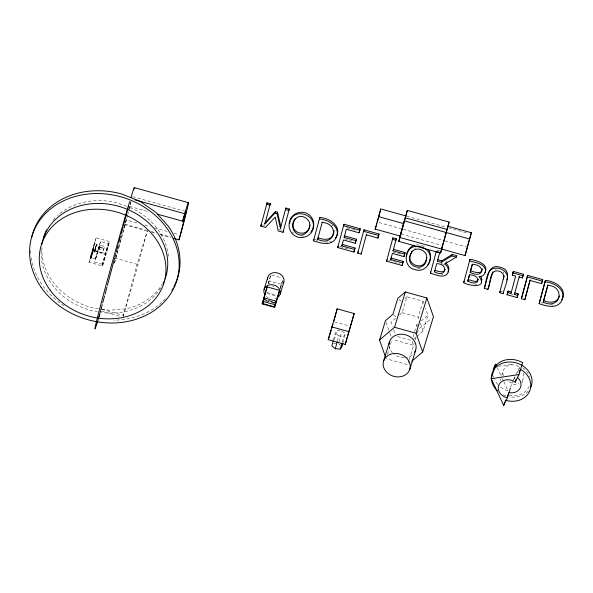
<?xml version="1.0" encoding="UTF-8"?>
<svg xmlns="http://www.w3.org/2000/svg" width="593" height="593" viewBox="0 0 593 593"><rect width="100%" height="100%" fill="white"/><g stroke="black" fill="none" stroke-linecap="round" stroke-linejoin="round"><path stroke-width="0.44" stroke-dasharray="2.96 2.22" d="M94.939 250.298L94.391 252.114L92.241 251.514L94.48 243.456L96.629 244.057L96.236 245.606M94.472 243.538L92.241 251.514M94.391 252.114L94.784 250.565M109.119 242.997L108.593 242.856L105.102 254.338L94.658 251.054M96.066 246.265L96.429 244.768L99.387 245.591L97.541 252.225L99.387 245.591M91.463 256.754L90.922 258.481L90.188 258.281L92.708 249.075M90.922 258.481L91.322 256.925M93.22 250.483L93.827 248.126L93.094 247.926L90.573 257.125M95.643 258.592C95.006 259.297 89.55 258.511 91.53 256.132M95.836 257.977L97.993 250.083L93.62 248.867L93.427 249.683M95.503 258.963L97.993 250.083M94.628 251.091L94.954 249.905M124.626 225.681L124.864 224.799L147.249 231.033M89.076 262.239L96.073 237.815L109.512 241.566L106.206 253.945L92.76 250.202L89.076 262.239L102.522 265.983L106.206 253.878L105.68 253.737L108.593 242.856M92.76 250.202L96.073 237.815M102.441 264.285L94.621 262.106L100.551 241.477L108.363 243.656L102.233 265.012L102.759 265.16M100.551 241.477L94.621 262.106M99.12 249.297L100.313 245.176L104.524 246.354L104.027 248.2L103.338 250.468L99.12 249.297L100.313 245.176M103.338 250.468L104.524 246.354M102.233 265.012L105.146 254.13L105.673 254.271L109.512 241.566M102.522 265.983L105.836 253.604L92.389 249.861M123.737 226.585L123.907 225.933M123.107 316.536L137.079 264.293L147.427 230.447A65.148 1.053 -74.4 0 1 123.166 316.395M268.392 283.55L270.823 274.833L268.177 283.469M281.831 283.543L283.232 278.287M333.444 339.937L335.275 333.11L336.846 330.59L341.902 330.901L345.385 333.726L343.102 342.265M334.333 339.982L336.846 330.59M337.38 341.057L338.751 335.934L335.275 333.11M338.937 341.998L341.672 331.754M342.213 342.22L343.807 336.238L345.385 333.726M91.389 256.599L92.093 254.026M92.953 251.469L93.36 250.009M94.836 250.29L95.169 249.119M95.851 247.051L96.185 245.88M91.693 255.442L92.426 252.788M92.649 252.581L93.049 251.165M95.095 249.342L95.399 248.267M95.925 246.829L95.347 248.912M92.693 252.462L91.945 255.146M95.377 248.311L95.673 247.259M92.419 252.863L92.805 251.462M95.643 247.407L95.955 246.265M95.065 249.905L95.377 248.763M92.738 251.728L93.435 249.275M91.604 256.339L92.004 254.879M95.873 246.584L96.207 245.398M95.147 249.586L94.591 251.402M93.034 250.698L93.827 248.126M91.307 257.332L91.707 255.909M96.088 245.873L96.629 244.057M123.789 228.298L124.864 224.799M121.528 237.222A65.148 1.053 -74.4 0 0 125.041 224.213L126.324 220.018L138.732 223.479M280.066 288.658L282.972 279.155M280.274 288.732L281.593 284.418L269.185 280.956M387.466 354.317L392.04 339.344M399.341 315.053L402.128 312.689L407.006 296.752L423.046 301.222L423.965 303.838M418.791 318.901L418.176 317.159L423.046 301.222M412.995 337.024L414.351 332.599M414.618 331.717L416.79 324.63L418.184 323.452M409.022 360.322L407.673 364.725L386.117 358.713M409.289 359.44L414.136 343.584M415.219 340.041L416.034 337.387M417.383 332.962L418.465 329.419L431.407 318.434M416.797 336.424L423.068 331.102L427.938 315.165L425.492 308.197M500.129 380.743L500.67 378.979M501.745 375.458L503.094 371.055M510.632 387.399L512.033 382.804L511.107 382.648A10.741 9.021 17 0 1 508.505 381.603M503.316 375.799A10.741 9.021 17 0 1 506.652 366.341A10.741 9.021 17 0 1 518.364 366.266L519.75 367.223L516.963 373.308M521.855 383.13L523.426 377.986M96.251 245.302L96.429 244.768M92.923 248.356L93.094 247.926M90.358 257.844L90.188 258.281M91.27 257.369L91.129 257.74M513.657 379.52L516.095 374.606M516.503 373.783L519.75 367.223M513.301 380.684L511.677 383.967L513.508 384.264A10.741 9.021 17 0 0 518.749 383.3M513.708 379.868L515.332 376.585M404.908 298.531L407.006 296.752M420.971 321.08L427.938 315.165M413.306 339.381L416.101 337.017M445.009 262.603L447.367 261.216M414.566 248.563L415.997 247.889M329.612 241.833L331.606 241.084M495.251 269.659L496.467 269.392M498.424 366.289L513.642 364.006M327.803 242.107L323.163 241.774M553.417 304.98L549.629 304.765M303.572 236.088L299.45 235.71M420.467 268.666L416.345 268.288M416.642 244.798L421.579 245.369L426.041 247.392M441.34 274.611L442.904 274.678M338.751 335.934L343.807 336.238M333.422 343.399L335.949 343.555M475.208 284.106L476.631 284.225M98.408 308.723L93.138 307.997A64.17 53.874 17 0 1 41.947 247.652M101.907 309.205L109.646 310.265L125.857 308.805A64.17 53.874 17 0 0 162.178 284.203M509.268 395.071L511.781 395.561A18.776 15.766 17 0 0 529.638 385.176M406.739 216.171L445.854 227.075M448.501 227.808L468.44 233.368M379.023 222.568L400.609 228.579M403.225 229.313L442.341 240.209M444.987 240.951L466.661 246.992M401.001 234.035L441.014 245.191M436.707 250.076L439.294 250.795M346.749 227.779L351.849 229.202M352.702 229.439L355.259 230.151M392.825 251.921L402.61 254.642M344.741 238.705L351.53 240.602M262.047 224.866L265.182 225.74M278.688 229.506L282.683 230.618M314.809 239.572L318.182 240.506M339.856 246.547L348.387 248.927M388.763 260.179L399.971 263.299M501.003 291.459L502.731 291.941M511.722 294.447L513.397 294.914M541.268 302.682L542.951 303.149M132.699 196.691L185.001 211.271M129.467 206.364L148.784 211.745M144.937 225.207L150.259 226.689M154.691 227.927L167.1 231.381M174.194 233.36L178.626 234.598M125.041 224.213L145.7 229.973M150.948 231.433L156.226 232.901M159.747 233.887L170.317 236.829M151.645 232.263L156.048 233.486M160.451 234.717L171.014 237.66M271.705 275.078L281.46 277.798M402.128 312.689L418.176 317.159M266.635 292.431L276.39 295.151M267.265 293.52L276.13 295.996M99.817 247.029L104.027 248.2M99.617 247.451L103.827 248.623M397.651 336.594L411.913 340.567L413.595 345.356L392.9 339.589M114.694 258.051L137.079 264.293M334.6 321.888L349.04 325.905M101.907 309.324L123.426 315.32M101.418 311.14L120.357 316.417M441.081 263.299L443.823 264.589M126.65 206.386L117.34 202.917A64.17 53.874 17 0 0 57.432 215.6M129.904 207.602L133.025 208.766A64.17 53.874 17 0 1 168.442 257.006M522.752 367.86L524.768 369.357A18.776 15.766 17 0 1 529.593 376.911M338.477 343.703L340.567 345.4M292.356 231.989L293.498 232.975M399.03 299.383L401.424 301.489M393.559 314.787L396.554 317.418L390.98 322.155L392.507 326.513M331.998 225.132L332.836 226.222M503.22 271.876L503.85 272.884M497.201 367.549L501.871 377.563M502.264 378.393L503.435 380.899M503.82 381.729L508.105 390.906A20.599 17.293 17 0 1 499.61 386.206M420.318 323.259L423.068 331.102M416.79 324.63L417.346 326.232M393.73 329.997L395.257 334.356M386.065 322.325L389.653 332.54M389.949 333.385L391.439 337.647M523.204 373.242A10.741 9.021 17 0 1 522.47 380.143M528.415 390.987A20.599 17.293 17 0 1 509.135 396.747M505.673 395.805A20.599 17.293 17 0 1 503.183 394.768M497.772 384.412A20.599 17.293 17 0 1 494.532 379.587M493.672 377.348A20.599 17.293 17 0 1 493.28 375.829M412.128 355.029A13.728 11.526 17 0 1 406.035 357.512M404.3 357.661A13.728 11.526 17 0 1 394.286 354.458M392.358 352.724A13.728 11.526 17 0 1 389.141 346.26M275.827 298.487A8.384 7.034 17 0 1 274.485 298.835M268.184 297.76A8.384 7.034 17 0 1 266.435 296.522M281.823 285.129A8.384 7.034 17 0 1 280.148 286.167M273.899 286.515A8.384 7.034 17 0 1 272.528 286.011M269.622 283.965A8.384 7.034 17 0 1 267.866 281.119M165.454 298.768A75.756 63.607 17 0 1 113.804 320.183M64.066 305.758A75.756 63.607 17 0 1 31.14 257.948M30.621 253.485A75.756 63.607 17 0 1 30.451 249.957M52.999 220.166A64.17 53.874 17 0 1 56.113 216.845M160.866 287.768A64.17 53.874 17 0 1 101.433 312.526M97.734 311.97A64.17 53.874 17 0 1 41.095 250.461M130.92 201.323A64.022 1.03 -74.4 0 1 129.074 208.751M126.353 219.195A64.022 1.03 -74.4 0 1 125.368 222.894M131.053 202.005A73.221 1.179 -74.4 0 1 127.821 214.392M127.577 215.303A73.221 1.179 -74.4 0 1 114.123 264.478M121.031 239.046A65.148 1.053 -74.4 0 1 119.43 244.879M119.193 245.732A65.148 1.053 -74.4 0 1 117.058 253.456M116.584 255.168A65.148 1.053 -74.4 0 1 114.175 263.811"/><path stroke-width="0.89" d="M377.296 222.086L380.825 208.795L375.132 229.291L376.184 225.955M405.842 216L400.164 236.273L400.342 235.799M482.383 268.755C482.05 275.011 474.163 272.024 470.605 270.853L470.153 272.32C483.614 279.496 486.542 264.938 472.317 264.256L470.153 272.32M465.016 255.576L471.435 232.515L465.016 255.576L399.801 237.467L401.276 231.537L404.256 220.826L469.448 238.994M333.733 233.138L334.133 230.729M503.361 278.992C505.295 274.818 501.53 270.994 497.438 270.89C488.543 270.638 491.093 284.373 487.839 289.384L484.392 288.428C486.364 280.778 487.594 262.781 500.173 267.273C513.783 269.963 504.769 285.774 503.146 293.654L499.691 292.69L504.094 275.827M312.659 228.824C317.744 215.859 295.781 207.291 290.607 219.944M429.562 261.402C434.647 248.437 412.676 239.869 407.51 252.522M289.688 223.613L290.177 220.967M406.59 256.191L407.08 253.545M293.765 221.967C289.184 234.228 309.39 238.156 309.798 224.984M410.667 254.545C406.175 264.152 422.32 270.986 425.737 260.942M425.974 260.401C430.422 250.809 414.322 244.012 410.89 254.026M426.693 257.562C426.463 274.003 402.958 267.213 411.112 253.218M506.785 280.029C510.996 269.874 492.813 263.203 488.751 272.691M99.024 316.632L100.558 310.902L100.358 311.555M101.277 308.204L102.218 304.683M102.693 302.927L104.576 295.885M105.043 294.128L106.925 287.086M107.4 285.329L114.694 258.051M114.931 257.169L115.872 253.656M116.339 251.892L118.222 244.857M118.696 243.093L120.579 236.058M121.046 234.294L122.929 227.26M123.403 225.496L128.11 207.898M173.66 238.393L178.938 239.869A64.022 1.03 -74.4 0 0 182.666 221.189L184.66 213.725L134.974 199.878M283.476 230.84L283.031 232.308L278.243 230.974L275.241 217.075L265.516 227.423L260.809 226.118L267.102 202.806L270.326 203.71L264.841 223.991L274.967 213.057L275.419 211.59L277.509 212.168L280.837 226.852L280.393 228.327L277.057 213.643L277.509 212.168M280.393 228.327L285.87 208.039L289.317 209.003L283.031 232.308M278.161 295.648L274.589 307.322L262.18 303.861L267.132 286.908L279.54 290.362L277.902 296.485M267.132 286.908L262.18 303.861M262.743 303.601L263.388 301.496L274.878 304.698L274.233 306.803L262.743 303.601L263.892 299.309L266.205 299.954L266.005 300.718L268.414 301.392L268.622 300.629L272.105 301.6L271.883 302.437L273.862 302.993L274.092 302.156L275.382 302.512M263.388 301.496L264.078 298.924M274.233 306.803L275.797 301.266M274.589 307.322L279.54 290.362M319.805 217.498L319.36 218.965C328.87 219.566 341.902 227.423 335.742 238.438C331.057 246.48 320.472 243.123 313.519 240.802L319.805 217.498C329.967 217.764 343.236 227.319 335.408 238.171M322.14 222.419C340.716 223.754 334.319 247.622 317.633 239.268L322.347 221.841M355.051 248.007L354.599 249.483L341.835 245.925L342.287 244.449L355.051 248.007L353.91 252.062L337.699 247.54L343.992 224.236L360.203 228.757L359.061 232.804L346.297 229.246L344.125 237.356L356.022 240.676L356.467 239.201L344.577 235.888L344.125 237.356M341.835 245.925L343.436 239.943L355.333 243.256L355.778 241.781M328.24 339.678L337.18 308.827L354.162 313.564L345.222 344.414L328.24 339.678L331.124 330.234M333.978 320.791L337.18 308.827M355.333 243.256L356.467 239.201M353.91 252.062L354.599 249.483M359.061 232.804L360.203 228.757M333.214 340.797L331.843 345.919L335.327 348.743L340.382 349.047L341.961 346.527L342.873 343.117M361.604 252.611L361.152 254.078L357.705 253.122L363.998 229.81L379.023 233.998L377.882 238.052L366.304 234.828M335.327 348.743L337.158 341.909M361.152 254.078L366.518 234.228M340.382 349.047L341.983 343.073M345.222 344.414L354.162 313.564M377.882 238.052L379.023 233.998M402.551 264.018L402.106 265.494L386.592 261.172L392.885 237.86L396.332 238.823L393.07 250.809L404.626 254.034L405.078 252.559L393.515 249.342L393.07 250.809M390.728 259.549L391.18 258.081L403.247 261.439L402.795 262.914L390.728 259.549L392.373 253.389L403.937 256.613L404.389 255.138M441.792 248.941L440.547 253.011L398.763 241.366L407.324 210.411L449.109 222.056L447.989 226.237M407.324 210.411L405.849 215.926L381.677 209.188M403.937 256.613L405.078 252.559M402.106 265.494L403.247 261.439M439.924 251.906L437.382 261.187L441.318 262.284L441.763 260.816L452.303 254.427L456.78 255.672L456.328 257.14L444.565 264.07C448.345 266.027 449.924 271.512 446.67 274.633C441.741 278.243 435.551 274.24 430.414 273.38L436.255 251.543L439.702 252.507M434.528 271.853L436.737 263.611C449.064 263.981 446.195 278.428 434.528 271.853L434.98 270.378C438.005 271.164 443.749 273.707 445.128 269.289M440.547 253.011L449.109 222.056M469.982 259.349L469.53 260.816C474.882 262.736 483.117 262.921 485.363 269.341C486.445 273.195 482.976 277.064 479.011 276.494C488.343 288.532 469.426 286.108 463.689 282.653L469.982 259.349C476.038 260.297 489.603 263.848 484.941 272.787M467.795 281.134L469.508 274.744C482.191 275.345 479.537 287.561 467.795 281.134L469.53 274.87M470.605 270.853L472.332 264.404M488.484 273.329L484.392 288.428M517.593 296.085L517.14 297.553L507.074 294.751L508.119 291.044L511.433 291.971L510.981 293.439L507.675 292.519M510.981 293.439L515.628 276.064L512.322 275.137L513.368 271.438L523.434 274.248L522.389 277.947L519.075 277.02M508.119 291.044L507.074 294.751M513.368 271.438L512.322 275.137M514.428 294.402L514.88 292.927L518.186 293.854L517.733 295.321L514.428 294.402L519.298 276.42M517.14 297.553L518.186 293.854M521.388 298.739L527.681 275.426L542.706 279.614L541.565 283.669L529.986 280.445L524.835 299.695L521.388 298.739L527.681 275.426M530.201 279.844L524.835 299.695M544.974 281.845C554.485 282.446 567.516 290.296 561.356 301.318C556.679 309.353 546.086 306.003 539.133 303.683L545.419 280.37C554.937 280.971 567.968 288.828 561.808 299.843M545.419 280.37L539.133 303.683M543.247 302.148L547.754 285.3C566.33 286.634 559.933 310.502 543.247 302.148L547.962 284.714M376.392 225.221L376.822 223.761M442.089 247.644L442.452 246.443M178.938 239.869L180.398 235.087A73.221 1.179 -74.4 0 0 184.66 213.725M267.102 202.806L266.65 204.281L269.874 205.178L270.326 203.71M260.809 226.118L261.261 224.643M264.841 223.991L265.293 222.523L275.419 211.59M285.87 208.039L285.426 209.507L288.873 210.471L289.317 209.003M264.041 289.495L267.732 277.42M280.155 294.121L283.847 282.046M313.519 240.802L313.964 239.335M317.633 239.268L318.078 237.8C323.222 239.906 331.561 240.676 333.444 233.894M343.992 224.236L343.54 225.711L359.751 230.225M337.699 247.54L338.151 246.073M331.65 328.515L332.962 324.223M363.998 229.81L363.546 231.285L378.571 235.473M357.705 253.122L358.157 251.647M392.885 237.86L392.433 239.335L395.879 240.291L396.332 238.823M386.592 261.172L387.044 259.697M398.763 241.366L400.505 235.666M385.22 356.163L379.542 339.989L385.465 320.62L392.959 314.26L397.829 298.323L405.323 291.964L426.878 297.975L433.453 316.699L422.653 352.005L411.757 361.256M383.627 361.004L389.512 341.753M379.542 339.989L394.53 327.269L405.323 291.964M430.414 273.38L430.866 271.913M437.382 261.187L437.834 259.719L441.763 260.816M422.653 352.005L416.086 333.273L426.878 297.975M409.778 369.365A13.728 11.526 17 0 0 393.255 353.598A13.728 11.526 17 0 0 387.073 372.589A13.728 11.526 17 0 0 409.778 369.365L415.663 350.107M441.318 262.284L451.859 255.894L452.303 254.427M463.689 282.653L464.141 281.186M487.839 289.384L492.835 271.809M499.691 292.69L500.144 291.222M503.146 293.654L503.59 292.179M510.365 388.252L507.46 397.77L503.672 405.404L491.212 378.712L495.644 364.213L496.423 365.881M523.434 274.248L522.982 275.715L512.915 272.913M522.389 277.947L522.833 276.471M503.672 405.404L504.739 401.921M542.706 279.614L542.254 281.089L527.229 276.901M541.565 283.669L542.017 282.201M507.46 397.77L506.533 397.621A10.741 9.021 17 0 1 498.906 384.909A10.741 9.021 17 0 1 513.79 381.232L515.176 382.196L515.977 379.579M515.176 382.196L518.964 374.554L522.596 362.664A20.599 17.293 17 0 0 494.844 366.822M128.429 206.609L128.585 206.119M559.347 296.011C557.85 303.327 549.103 303.03 543.692 300.681M481.316 282.06L481.968 279.296L480.73 276.382M448.056 272.031C449.842 268.963 448.634 264.967 445.669 263.136M448.034 225.992L441.585 249.112L441.733 248.763M507.163 396.361L509.053 392.544L510.884 392.84A10.741 9.021 17 0 0 520.409 387.674A10.741 9.021 17 0 0 517.652 377.578M519.045 372.382L520.558 369.328A20.599 17.293 17 0 1 529.282 391.914A20.599 17.293 17 0 1 505.273 400.179M295.314 218.32C286.627 228.891 301.081 242.693 308.39 229.832C314.801 219.81 298.679 210.248 293.995 221.448M411.342 252.559L412.217 250.898M478.343 279.407C476.69 283.58 471.22 279.978 468.248 279.666M310.991 231.982L312.214 229.876M427.894 264.56L429.117 262.454M414.433 245.183C403.9 248.682 402.832 267.48 415.041 269.585C426.374 274.018 434.854 257.911 428.228 249.475M491.212 378.712L518.964 374.554M448.857 226.482L471.398 232.76M405.086 217.742L446.87 229.387M378.482 216.601L403.522 223.576M375.147 229.091L400.179 236.066M451.859 255.894L456.328 257.14M274.967 213.057L277.057 213.643M134.27 187.596L188.344 202.665M157.56 214.192L182.666 221.189M394.53 327.269L416.086 333.273M263.818 297.738L276.227 301.192M331.665 326.862L348.654 331.598M497.386 390.809A20.599 17.293 17 0 1 495.422 367.719A20.599 17.293 17 0 1 521.499 365.058A20.599 17.293 17 0 1 530.728 387.407M493.198 370.032A20.599 17.293 17 0 1 495.644 364.213M389.03 344.733A13.728 11.526 17 0 1 405.731 334.837A13.728 11.526 17 0 1 414.715 352.168M265.064 294.966A8.384 7.034 17 0 1 267.539 285.478A8.384 7.034 17 0 1 278.873 288.287A8.384 7.034 17 0 1 277.05 297.938M267.517 279.259A8.384 7.034 17 0 1 277.687 272.958A8.384 7.034 17 0 1 283.083 283.721M172.911 288.628A75.756 63.607 17 0 1 171.963 290.222M31.666 237.66A75.756 63.607 17 0 1 121.684 194L140.007 201.353L155.959 212.398L168.464 226.378A75.756 63.607 17 0 1 173.808 286.997M101.507 307.76A65.148 1.053 -74.4 0 1 100.78 310.161M99.713 314.453A73.221 1.179 -74.4 0 1 99.024 316.736M98.809 317.448A73.221 1.179 -74.4 0 1 102.485 298.272A73.221 1.179 -74.4 0 1 129.674 201.65M130.912 197.58A73.221 1.179 -74.4 0 1 134.151 189.16M43.719 237.23A64.17 53.874 17 0 1 46.617 229.81M164.12 281.49A64.17 53.874 17 0 1 163.008 283.914M41.836 244.294A64.17 53.874 17 0 1 118.518 206.26A64.17 53.874 17 0 1 165.091 279.014M313.593 222.338C315.973 239.357 292.801 243.478 289.243 227.497C286.842 210.426 310.043 206.305 313.593 222.338M41.162 287.338A75.756 63.607 17 0 0 170.606 293.809A75.756 63.607 17 0 0 101.381 193.637A75.756 63.607 17 0 0 41.162 287.338M50.086 290.096A64.17 53.874 17 0 0 159.554 292.786A64.17 53.874 17 0 0 98.208 209.225A64.17 53.874 17 0 0 50.086 290.096"/></g></svg>
